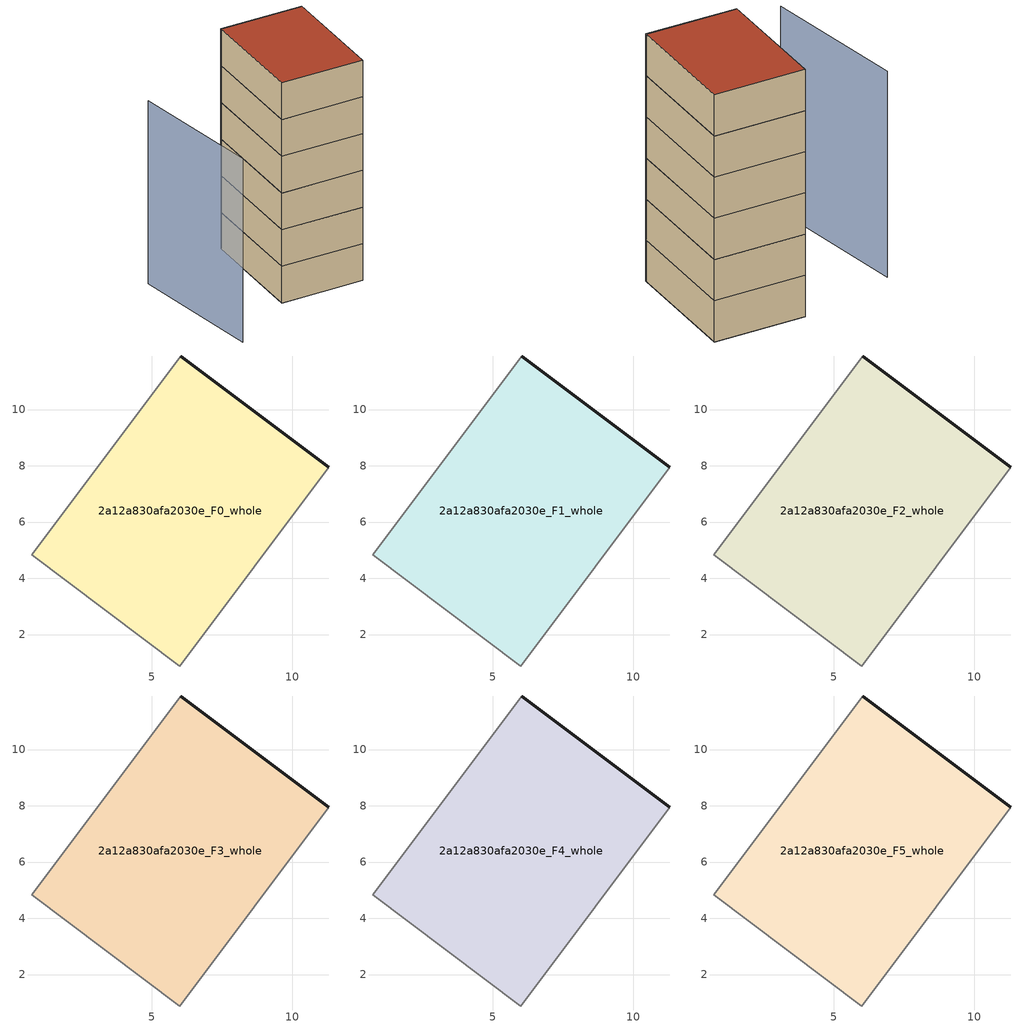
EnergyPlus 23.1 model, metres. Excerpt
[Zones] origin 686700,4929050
2a12a830afa2030e_F0_whole
 floor ground (EU_floor_Construction): 5.99,0.88 11.31,7.95 6.04,11.91 0.72,4.84 z0
 wall outside (EU_wall_Construction): 6.04,11.91 11.31,7.95 z0:3
 wall adiabatic (EU_wall_Construction): 11.31,7.95 5.99,0.88 0.72,4.84 6.04,11.91 z0:3
2a12a830afa2030e_F1_whole
 floor to 2a12a830afa2030e_F0_whole (EU_floor_Construction): 5.99,0.88 11.3,7.95 6.03,11.91 0.72,4.84 z3
 wall outside (EU_wall_Construction): 6.04,11.91 11.31,7.95 z3:6
 wall adiabatic (EU_wall_Construction): 11.31,7.95 5.99,0.88 0.72,4.84 6.04,11.91 z3:6
2a12a830afa2030e_F2_whole
 floor to 2a12a830afa2030e_F1_whole (EU_floor_Construction): 5.99,0.88 11.3,7.95 6.03,11.91 0.72,4.84 z6
 wall outside (EU_wall_Construction): 6.04,11.91 11.31,7.95 z6:9
 wall adiabatic (EU_wall_Construction): 11.31,7.95 5.99,0.88 0.72,4.84 6.04,11.91 z6:9
2a12a830afa2030e_F3_whole
 floor to 2a12a830afa2030e_F2_whole (EU_floor_Construction): 5.99,0.88 11.3,7.95 6.03,11.91 0.72,4.84 z9
 wall outside (EU_wall_Construction): 6.04,11.91 11.31,7.95 z9:12
 wall adiabatic (EU_wall_Construction): 11.31,7.95 5.99,0.88 0.72,4.84 6.04,11.91 z9:12
2a12a830afa2030e_F4_whole
 floor to 2a12a830afa2030e_F3_whole (EU_floor_Construction): 5.99,0.88 11.3,7.95 6.03,11.91 0.72,4.84 z12
 wall outside (EU_wall_Construction): 6.04,11.91 11.31,7.95 z12:15
 wall adiabatic (EU_wall_Construction): 11.31,7.95 5.99,0.88 0.72,4.84 6.04,11.91 z12:15
2a12a830afa2030e_F5_whole
 floor to 2a12a830afa2030e_F4_whole (EU_floor_Construction): 5.99,0.88 11.3,7.95 6.03,11.91 0.72,4.84 z15
 wall outside (EU_wall_Construction): 6.04,11.91 11.31,7.95 z15:18
 wall adiabatic (EU_wall_Construction): 11.31,7.95 5.99,0.88 0.72,4.84 6.04,11.91 z15:18
 roof outside (EU_roof_Construction): 11.31,7.95 5.99,0.88 0.72,4.84 6.04,11.91 z18
shading: -0.62,14.62 -5.46,5.15 z0:15
[Building]
EU S2 Campaign: North Axis=0; Terrain=City; Solar Distribution=FullExterior
[Site:Location]
Bologna: Latitude=44.5; Longitude=11.25; Time Zone=1; Elevation=37
[SizingPeriod:WeatherFileDays]
AnnualSizingPeriod: Begin Month=1; Begin Day of Month=1; End Month=12; End Day of Month=31; Day of Week for Start Day=Monday; Use Weather File Daylight Saving Period=No; Use Weather File Rain and Snow Indicators=No
[MATERIAL]
EU_InternalMass_Material: Roughness=MediumRough; Thickness=0.1; Conductivity=1; Density=1800; Specific Heat=900; Thermal Absorptance=0.9; Solar Absorptance=0.7; Visible Absorptance=0.7
[MATERIAL:NOMASS] Roughness=MediumRough; Thermal Absorptance=0.9; Solar Absorptance=0.7; Visible Absorptance=0.7
Name | Thermal Resistance
EU_wall_NoMass | 0.905828
EU_roof_NoMass | 0.37593
EU_floor_NoMass | 0.67114
[CONSTRUCTION]
EU_wall_Construction: EU_wall_NoMass
EU_roof_Construction: EU_roof_NoMass
EU_floor_Construction: EU_floor_NoMass
EU_InternalMass_Construction: EU_InternalMass_Material
[ZONE] Type=1; Multiplier=1; Ceiling Height=autocalculate; Floor Area=autocalculate; Part of Total Floor Area=Yes
Name | Volume
2a12a830afa2030e_F0_whole | 174.779
2a12a830afa2030e_F1_whole; 2a12a830afa2030e_F2_whole; 2a12a830afa2030e_F3_whole; 2a12a830afa2030e_F4_whole; 2a12a830afa2030e_F5_whole | 174.78
[INTERNALMASS] Construction=EU_InternalMass_Construction; Surface Area=58.2601
Name | Zone or ZoneList
2a12a830afa2030e_F0_whole_EU_InternalMass | 2a12a830afa2030e_F0_whole
2a12a830afa2030e_F1_whole_EU_InternalMass | 2a12a830afa2030e_F1_whole
2a12a830afa2030e_F2_whole_EU_InternalMass | 2a12a830afa2030e_F2_whole
2a12a830afa2030e_F3_whole_EU_InternalMass | 2a12a830afa2030e_F3_whole
2a12a830afa2030e_F4_whole_EU_InternalMass | 2a12a830afa2030e_F4_whole
2a12a830afa2030e_F5_whole_EU_InternalMass | 2a12a830afa2030e_F5_whole
[OTHEREQUIPMENT] Fuel Type=Electricity; Design Level Calculation Method=Watts/Area; Power per Zone Floor Area=1; Fraction Latent=0; Fraction Radiant=0; Fraction Lost=0; Carbon Dioxide Generation Rate=0; EndUse Subcategory=EU_Step8_InternalGains
Name | Zone or ZoneList or Space or SpaceList | Schedule
EU_Step8_InternalGain_2a12a830afa2030e_F0_whole_f000 | 2a12a830afa2030e_F0_whole | EU_Step8_GainSchedule_2a12a830afa2030e_F0_whole_f000
EU_Step8_InternalGain_2a12a830afa2030e_F1_whole_f000 | 2a12a830afa2030e_F1_whole | EU_Step8_GainSchedule_2a12a830afa2030e_F1_whole_f000
EU_Step8_InternalGain_2a12a830afa2030e_F2_whole_f000 | 2a12a830afa2030e_F2_whole | EU_Step8_GainSchedule_2a12a830afa2030e_F2_whole_f000
EU_Step8_InternalGain_2a12a830afa2030e_F3_whole_f000 | 2a12a830afa2030e_F3_whole | EU_Step8_GainSchedule_2a12a830afa2030e_F3_whole_f000
EU_Step8_InternalGain_2a12a830afa2030e_F4_whole_f000 | 2a12a830afa2030e_F4_whole | EU_Step8_GainSchedule_2a12a830afa2030e_F4_whole_f000
EU_Step8_InternalGain_2a12a830afa2030e_F5_whole_f000 | 2a12a830afa2030e_F5_whole | EU_Step8_GainSchedule_2a12a830afa2030e_F5_whole_f000
[ZONEVENTILATION:DESIGNFLOWRATE] Schedule=EU_AlwaysOn; Design Flow Rate Calculation Method=AirChanges/Hour; Air Changes per Hour=0.73129; Ventilation Type=Natural; Fan Pressure Rise=0; Fan Total Efficiency=1; Constant Term Coefficient=1; Temperature Term Coefficient=0; Velocity Term Coefficient=0; Velocity Squared Term Coefficient=0; Minimum Indoor Temperature=-100; Maximum Indoor Temperature=100; Delta Temperature=-100; Minimum Outdoor Temperature=-100; Maximum Outdoor Temperature=100; Maximum Wind Speed=40
Name | Zone or ZoneList or Space or SpaceList
EU_ConstantAir_2a12a830afa2030e_F0_whole | 2a12a830afa2030e_F0_whole
EU_ConstantAir_2a12a830afa2030e_F1_whole | 2a12a830afa2030e_F1_whole
EU_ConstantAir_2a12a830afa2030e_F2_whole | 2a12a830afa2030e_F2_whole
EU_ConstantAir_2a12a830afa2030e_F3_whole | 2a12a830afa2030e_F3_whole
EU_ConstantAir_2a12a830afa2030e_F4_whole | 2a12a830afa2030e_F4_whole
EU_ConstantAir_2a12a830afa2030e_F5_whole | 2a12a830afa2030e_F5_whole
[HVACTEMPLATE:THERMOSTAT] Constant Heating Setpoint=20; Constant Cooling Setpoint=50
EU_HeatOnly_2a12a830afa2030e_F0_whole; EU_HeatOnly_2a12a830afa2030e_F1_whole; EU_HeatOnly_2a12a830afa2030e_F2_whole; EU_HeatOnly_2a12a830afa2030e_F3_whole; EU_HeatOnly_2a12a830afa2030e_F4_whole; EU_HeatOnly_2a12a830afa2030e_F5_whole
[HVACTEMPLATE:ZONE:IDEALLOADSAIRSYSTEM] System Availability Schedule=EU_AlwaysOn; Maximum Heating Supply Air Temperature=50; Minimum Cooling Supply Air Temperature=13; Maximum Heating Supply Air Humidity Ratio=0.0156; Minimum Cooling Supply Air Humidity Ratio=0.0077; Heating Limit=NoLimit; Cooling Limit=NoLimit; Heating Availability Schedule=EU_AlwaysOn; Cooling Availability Schedule=EU_CoolingOff; Dehumidification Control Type=ConstantSensibleHeatRatio; Cooling Sensible Heat Ratio=0.7; Dehumidification Setpoint=60; Humidification Control Type=None; Humidification Setpoint=30; Outdoor Air Method=None; Outdoor Air Flow Rate per Person=0.00944; Outdoor Air Flow Rate per Zone Floor Area=0; Outdoor Air Flow Rate per Zone=0; Demand Controlled Ventilation Type=None; Outdoor Air Economizer Type=NoEconomizer; Heat Recovery Type=None; Sensible Heat Recovery Effectiveness=0.7; Latent Heat Recovery Effectiveness=0.65
Name | Template Thermostat
2a12a830afa2030e_F0_whole | EU_HeatOnly_2a12a830afa2030e_F0_whole
2a12a830afa2030e_F1_whole | EU_HeatOnly_2a12a830afa2030e_F1_whole
2a12a830afa2030e_F2_whole | EU_HeatOnly_2a12a830afa2030e_F2_whole
2a12a830afa2030e_F3_whole | EU_HeatOnly_2a12a830afa2030e_F3_whole
2a12a830afa2030e_F4_whole | EU_HeatOnly_2a12a830afa2030e_F4_whole
2a12a830afa2030e_F5_whole | EU_HeatOnly_2a12a830afa2030e_F5_whole
[SIZING:ZONE] Zone Cooling Design Supply Air Temperature Input Method=SupplyAirTemperature; Zone Cooling Design Supply Air Temperature=13; Zone Heating Design Supply Air Temperature Input Method=SupplyAirTemperature; Zone Heating Design Supply Air Temperature=50; Zone Cooling Design Supply Air Humidity Ratio=0.008; Zone Heating Design Supply Air Humidity Ratio=0.008; Cooling Design Air Flow Method=DesignDay; Cooling Design Air Flow Rate=0; Cooling Minimum Air Flow per Zone Floor Area=0.000762; Cooling Minimum Air Flow=0; Cooling Minimum Air Flow Fraction=0.2; Heating Design Air Flow Method=DesignDay; Heating Design Air Flow Rate=0; Heating Maximum Air Flow per Zone Floor Area=0.002032; Heating Maximum Air Flow=0.141576; Heating Maximum Air Flow Fraction=0.3; Account for Dedicated Outdoor Air System=No; Dedicated Outdoor Air System Control Strategy=NeutralSupplyAir; Dedicated Outdoor Air Low Setpoint Temperature for Design=autosize; Dedicated Outdoor Air High Setpoint Temperature for Design=autosize; Zone Load Sizing Method=Sensible Load Only No Latent Load; Zone Latent Cooling Design Supply Air Humidity Ratio Input Method=HumidityRatioDifference; Zone Cooling Design Supply Air Humidity Ratio Difference=0.005; Zone Latent Heating Design Supply Air Humidity Ratio Input Method=HumidityRatioDifference; Zone Humidification Design Supply Air Humidity Ratio Difference=0.005
2a12a830afa2030e_F0_whole; 2a12a830afa2030e_F1_whole; 2a12a830afa2030e_F2_whole; 2a12a830afa2030e_F3_whole; 2a12a830afa2030e_F4_whole; 2a12a830afa2030e_F5_whole
[SCHEDULE:CONSTANT]
Name | Hourly Value
EU_AlwaysOn | 1
EU_CoolingOff | 0
[SCHEDULE:FILE] Column Number=1; Rows to Skip at Top=0; Number of Hours of Data=8760; Column Separator=Comma; Interpolate to Timestep=No; Minutes per Item=60; Adjust Schedule for Daylight Savings=Yes
Name | File
EU_Step8_GainSchedule_2a12a830afa2030e_F0_whole_f000 | ../../schedules/2a12a830afa2030e/2a12a830afa2030e_F0_whole_f000_gain.csv
EU_Step8_GainSchedule_2a12a830afa2030e_F1_whole_f000 | ../../schedules/2a12a830afa2030e/2a12a830afa2030e_F1_whole_f000_gain.csv
EU_Step8_GainSchedule_2a12a830afa2030e_F2_whole_f000 | ../../schedules/2a12a830afa2030e/2a12a830afa2030e_F2_whole_f000_gain.csv
EU_Step8_GainSchedule_2a12a830afa2030e_F3_whole_f000 | ../../schedules/2a12a830afa2030e/2a12a830afa2030e_F3_whole_f000_gain.csv
EU_Step8_GainSchedule_2a12a830afa2030e_F4_whole_f000 | ../../schedules/2a12a830afa2030e/2a12a830afa2030e_F4_whole_f000_gain.csv
EU_Step8_GainSchedule_2a12a830afa2030e_F5_whole_f000 | ../../schedules/2a12a830afa2030e/2a12a830afa2030e_F5_whole_f000_gain.csv
